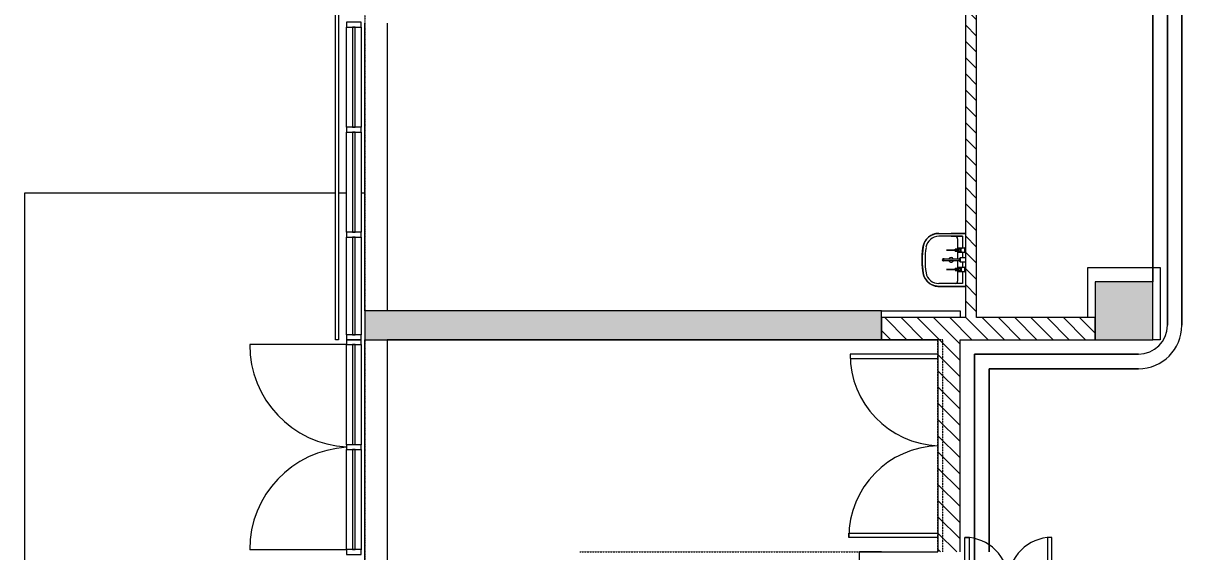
# Model space of a CAD drawing. Header units: millimetres. Extents: x -106145 to 154907, y -84585 to 152038.
# Drawn here: x -18156 to -6136, y -8535 to -3050 of the extents above; entities that cross this region are included whole.
import ezdxf

# ---------------------------------------------------------------- set-up
doc = ezdxf.new("R2010")
doc.units = ezdxf.units.MM
doc.linetypes.add('Cut Out Line _2_', pattern=[2, 1, -1])
doc.linetypes.add('Overhead', pattern=[3.96875, 2.38125, -1.5875])
for name, color, linetype, lineweight in [('A-ANNO-DIMS', 211, 'Continuous', 9), ('A-ANNO-DIMS-300', 211, 'Continuous', 9), ('A-DETL', 90, 'Continuous', 5), ('A-DOOR', 31, 'Continuous', 5), ('A-FLOR', 192, 'Continuous', 5), ('A-GLAZ', 151, 'Continuous', 5), ('A-GLAZ-CURT', 52, 'Continuous', 5), ('A-GLAZ-CWMG', 51, 'Continuous', 5), ('A-WALL', 113, 'Continuous', 5), ('A-WALL-PATT', 111, 'Continuous', 5), ('P-SANR-FIXT', 6, 'Continuous', 5), ('S-COLS', 52, 'Continuous', 5), ('S-STRS-MBND', 31, 'Overhead', 5)]:
    doc.layers.add(name, color=color, linetype=linetype, lineweight=lineweight)
doc.styles.add('RomanS', font='romans__.ttf', dxfattribs={"width": 0.8, "height": 1200})
doc.dimstyles.new('Diagonal_-_4_mm_RomanS_1', dxfattribs={"dimscale": 304.8, "dimtxt": 1219.023462, "dimasz": 1.476378, "dimexe": 0.984252, "dimexo": 0.0625, "dimgap": 0.19685, "dimtad": 1, "dimdec": 0, "dimzin": 0, "dimdsep": 46, "dimtxsty": 'RomanS', "dimblk1": 'OBLIQUE', "dimblk2": 'OBLIQUE', "dimsah": 1, "dimcen": 0.09, "dimdle": 2.362205, "dimazin": 0, "dimtfac": 1, "dimtdec": 4, "dimtix": 1, "dimtmove": 1, "dimatfit": 3, "dimfxl": 2.362205, "dimfxlon": 1, "dimtvp": 1, "dimtolj": 1, "dimtzin": 0, "dimarcsym": 2})
pattern_1 = [(315, (0, 0), (84.1895, 84.1895), [])]

# ---------------------------------------------------------------- blocks, each defined once
blk = doc.blocks.new('M_Double Door-Large Slit Vision Panel_Type B - 2_0_TYPE B-V47-Site Plan')
at = {"layer": 'A-DOOR', "color": 121, "lineweight": 9}
for p, q in [((-950, 121.35), (-950, 1046.35)), ((-950, 1046.35), (-905, 1046.35)), ((-905, 1046.35), (-905, 121.35)), ((950, 1032.95), (905, 1032.95)), ((905, 1032.95), (905, 121.35)), ((950, 121.35), (950, 1032.95))]:
    blk.add_line(p, q, dxfattribs=at)
at = {"layer": 'A-DOOR', "color": 41}
for centre, start, end in [((-950, 96.35), 1.520513, 90), ((950, 82.95), 90, 177.664493)]:
    blk.add_arc(centre, 950, start, end, dxfattribs=at)
blk = doc.blocks.new('M_Door-Passage-Double-Flush - SHD 1_0-11714148-Site Plan')
at = {"layer": 'A-DOOR', "color": 121, "lineweight": 9}
for p, q in [((-450, -63.85), (-450, -513.85)), ((-405, -513.85), (-405, -63.85)), ((405, -513.85), (405, -63.85)), ((450, -63.85), (450, -513.85)), ((-450, -513.85), (-405, -513.85)), ((450, -513.85), (405, -513.85))]:
    blk.add_line(p, q, dxfattribs=at)
at = {"layer": 'A-DOOR', "color": 41}
for centre, start, end in [((-450, -63.85), 270, 360), ((450, -63.85), 180, 270)]:
    blk.add_arc(centre, 450, start, end, dxfattribs=at)
blk = doc.blocks.new('glazing frame6 - glazing frame-10203910-Site Plan')
at = {"layer": 'A-GLAZ', "color": 53, "lineweight": 18}
for p, q in [((-14611, -2795), (-14841, -2795)), ((-14841, -2795), (-14841, -2870)), ((-14841, -2870), (-14611, -2870)), ((-14611, -14840), (-14841, -14840)), ((-14841, -14840), (-14841, -14915)), ((-14841, -14915), (-14611, -14915))]:
    blk.add_line(p, q, dxfattribs=at)
at = {"layer": 'A-GLAZ', "color": 61, "lineweight": 18}
for p, q in [((-14611, -2870), (-14611, -2795)), ((-14611, -14915), (-14611, -14840))]:
    blk.add_line(p, q, dxfattribs=at)
blk = doc.blocks.new('M_Door-Curtain-Wall-Double-Storefront1 - FGD2 - FIRE GLASS DOOR AS_ FACADE-12339914-Site Plan')
at = {"layer": 'A-DOOR', "color": 253}
for p, q in [((-1064, -75), (-1064, -1079)), ((1064, -75), (1064, -1079))]:
    blk.add_line(p, q, dxfattribs=at)
for centre, start, end in [((-1064, -16), 270, 356.7708), ((1064, -16), 183.2292, 270)]:
    blk.add_arc(centre, 1064, start, end, dxfattribs=at)
blk = doc.blocks.new('System Panel - Glazed-14899327-Site Plan')
at = {"layer": 'A-GLAZ-CURT', "color": 133, "lineweight": 9}
for p, q in [((519, 13), (-519, 13)), ((-519, 13), (-519, -13)), ((519, -13), (519, 13)), ((-519, -13), (519, -13))]:
    blk.add_line(p, q, dxfattribs=at)
blk = doc.blocks.new('Rectangular Mullion - 50 x 150mm-V52-Site Plan')
at = {"layer": 'A-GLAZ-CWMG', "color": 53, "lineweight": 18}
for p, q in [((-50, 75), (0, 75)), ((-50, -75), (-50, 75)), ((0, 75), (0, -75)), ((0, -75), (-50, -75))]:
    blk.add_line(p, q, dxfattribs=at)
blk = doc.blocks.new('Rectangular Mullion - 50 x 150mm-11319666-Site Plan')
at = {"layer": 'A-GLAZ-CWMG', "color": 253}
for p, q in [((-14801, -7424), (-14801, -6385)), ((-14651, -6385), (-14651, -7424))]:
    blk.add_line(p, q, dxfattribs=at)
blk = doc.blocks.new('Rectangular Mullion - 50 x 150mm-10192813-Site Plan')
at = {"layer": 'A-GLAZ-CWMG', "color": 53, "lineweight": 18}
for p, q in [((0, 75), (-50, 75)), ((-50, 75), (-50, -75)), ((0, -75), (0, 75)), ((-50, -75), (0, -75))]:
    blk.add_line(p, q, dxfattribs=at)
blk = doc.blocks.new('Rectangular Mullion - 50 x 150mm-V53-Site Plan')
at = {"layer": 'A-GLAZ-CWMG', "color": 53, "lineweight": 18}
for p, q in [((-25, 75), (25, 75)), ((-25, -75), (-25, 75)), ((25, 75), (25, -75)), ((25, -75), (-25, -75))]:
    blk.add_line(p, q, dxfattribs=at)
blk = doc.blocks.new('System Panel - Glazed-10195712-Site Plan')
at = {"layer": 'A-GLAZ-CURT', "color": 133, "lineweight": 9}
for p, q in [((520, 12.5), (-520, 12.5)), ((-520, 12.5), (-520, -12.5)), ((520, -12.5), (520, 12.5)), ((-520, -12.5), (520, -12.5))]:
    blk.add_line(p, q, dxfattribs=at)
blk = doc.blocks.new('System Panel - Glazed-10197988-Site Plan')
at = {"layer": 'A-GLAZ-CURT', "color": 133, "lineweight": 9}
for p, q in [((507.5, 12.5), (-507.5, 12.5)), ((-507.5, 12.5), (-507.5, -12.5)), ((507.5, -12.5), (507.5, 12.5)), ((-507.5, -12.5), (507.5, -12.5))]:
    blk.add_line(p, q, dxfattribs=at)
blk = doc.blocks.new('Rectangular Mullion - 50 x 150mm-10195707-Site Plan')
at = {"layer": 'A-GLAZ-CWMG', "color": 253}
for p, q in [((25199, 55940), (25199, 56980)), ((25349, 56980), (25349, 55940))]:
    blk.add_line(p, q, dxfattribs=at)
blk = doc.blocks.new('Rectangular Mullion - 50 x 150mm-10197984-Site Plan')
at = {"layer": 'A-GLAZ-CWMG', "color": 253}
for p, q in [((-14801, -6285), (-14801, -5270)), ((-14651, -5270), (-14651, -6285))]:
    blk.add_line(p, q, dxfattribs=at)
blk = doc.blocks.new('BASIN_handwash_Type_B - HYBA-010-V97-Site Plan')
at = {"layer": 'P-SANR-FIXT', "color": 41}
for p, q in [((-275, -500), (-275, -224)), ((-275, -224), (-275, -500)), ((-245, -470), (-245, -224)), ((245, -470), (245, -224)), ((275, -224), (275, -500)), ((275, -224), (275, -500)), ((-275, -351), (-275, -500)), ((-245, -470), (-245, -351)), ((245, -351), (245, -470)), ((275, -500), (275, -351)), ((-118, -470), (-245, -470)), ((-108, -418), (-220, -418)), ((-5, -418), (-90, -418)), ((-18, -470), (-79, -470)), ((92, -418), (7, -418)), ((81, -470), (21, -470)), ((220, -418), (110, -418)), ((245, -470), (120, -470))]:
    blk.add_line(p, q, dxfattribs=at)
at = {"layer": 'P-SANR-FIXT', "color": 41, "flags": 128}
for points in [[(-139, -62), (-145, -63), (-152, -64), (-158, -66), (-165, -68), (-171, -71), (-177, -73), (-183, -76), (-189, -79), (-194, -82), (-200, -86), (-205, -90), (-211, -93), (-216, -98), (-221, -102), (-226, -106), (-230, -111), (-235, -116), (-239, -121), (-243, -126), (-247, -132), (-250, -137), (-254, -143), (-257, -149), (-260, -155), (-262, -161), (-265, -167), (-267, -173), (-269, -180), (-271, -186), (-272, -192), (-273, -199), (-274, -205), (-275, -212), (-275, -219), (-275, -224)], [(-51, -52), (-65, -53), (-98, -56), (-131, -60), (-139, -62)], [(42, -51), (35, -51), (2, -50), (-31, -51), (-45, -51)], [(135, -61), (102, -56), (69, -53), (46, -51)], [(275, -224), (275, -217), (274, -211), (274, -204), (273, -198), (272, -191), (270, -185), (269, -178), (267, -172), (264, -166), (262, -160), (259, -154), (256, -148), (253, -142), (250, -136), (246, -131), (242, -126), (238, -120), (234, -115), (230, -110), (225, -106), (220, -101), (215, -97), (210, -93), (205, -89), (199, -85), (193, -82), (188, -79), (182, -76), (176, -73), (170, -70), (163, -68), (157, -66), (151, -64), (144, -63), (138, -61)]]:
    blk.add_lwpolyline(points, dxfattribs=at)
at = {"layer": 'P-SANR-FIXT', "color": 41}
for centre, radius, start, end in [((0, -351), 24.2, 107.5533, 254.5917), ((0, -351), 24.2, 291.7818, 66.0732), ((-220, -393), 25, 180, 270), ((220, -393), 25, 270, 0)]:
    blk.add_arc(centre, radius, start, end, dxfattribs=at)
for centre, major_axis, start_param, end_param in [((-110, -224), (165, 0), 1.748277, 3.141593), ((-110, -224), (-135, 0), 4.890944, 6.283185), ((0, -884), (834, 0), 1.40836, 1.738187), ((0, -884), (804, 0), 1.408166, 1.737991), ((110, -224), (135, 0), 0, 1.419404), ((110, -224), (165, 0), 0, 1.418341)]:
    blk.add_ellipse(centre, major_axis=major_axis, ratio=0.999048, start_param=start_param, end_param=end_param, dxfattribs=at)
for points, knots in [([(-275, -224), (-275, -218), (-274, -205), (-271, -189), (-268, -177), (-265, -168), (-262, -159), (-258, -150), (-253, -142), (-248, -134), (-242, -126), (-237, -118), (-230, -111), (-223, -104), (-216, -98), (-209, -92), (-201, -86), (-193, -81), (-184, -77), (-173, -71), (-158, -66), (-145, -63), (-139, -62)], [-1, -1, -1, -1, -0.916667, -0.833333, -0.791667, -0.75, -0.708333, -0.666667, -0.625, -0.583333, -0.541667, -0.5, -0.458333, -0.416667, -0.375, -0.333333, -0.291667, -0.25, -0.208333, -0.166667, -0.083333, 0, 0, 0, 0]), ([(-139, -62), (-124, -59), (-94, -55), (-33, -50), (29, -50), (89, -54), (120, -58), (135, -61)], [-1, -1, -1, -1, -0.833333, -0.666667, -0.333333, -0.166667, 0, 0, 0, 0]), ([(135, -61), (141, -62), (154, -65), (170, -70), (181, -75), (190, -80), (199, -85), (207, -90), (214, -96), (222, -103), (229, -109), (235, -117), (241, -124), (247, -132), (252, -140), (257, -149), (261, -158), (265, -167), (268, -176), (271, -189), (274, -204), (275, -217), (275, -224)], [-1, -1, -1, -1, -0.916667, -0.833333, -0.791667, -0.75, -0.708333, -0.666667, -0.625, -0.583333, -0.541667, -0.5, -0.458333, -0.416667, -0.375, -0.333333, -0.291667, -0.25, -0.208333, -0.166667, -0.083333, 0, 0, 0, 0])]:
    blk.add_open_spline(points, degree=3, knots=knots, dxfattribs=at)
blk = doc.blocks.new('TAPWARE_wall_mount_elbow_levers - HYTP-038-V98-Site Plan')
at = {"layer": 'P-SANR-FIXT'}
for p, q in [((-99, 242), (-101, 242)), ((-101, 237), (-101, 242)), ((-101, 242), (-101, 237)), ((-99, 242), (-101, 242)), ((-101, 237), (-101, 242)), ((-101, 242), (-101, 237)), ((-99, 237), (-99, 242)), ((-99, 242), (-99, 237)), ((-99, 237), (-99, 242)), ((-99, 242), (-99, 237)), ((-10, 276), (-10, 272)), ((10, 272), (10, 276)), ((101, 242), (99, 242)), ((99, 237), (99, 242)), ((99, 242), (99, 237)), ((101, 237), (101, 242)), ((101, 242), (101, 237)), ((-110, 126), (-120, 116)), ((-110, 150), (-110, 111)), ((-110, 150), (-110, 126)), ((-100, 150), (-109, 150)), ((-100, 150), (-109, 150)), ((-100, 126), (-109, 126)), ((-101, 213), (-101, 237)), ((-101, 213), (-101, 237)), ((-101, 195), (-101, 213)), ((-101, 213), (-101, 195)), ((-101, 195), (-101, 213)), ((-101, 213), (-101, 195)), ((-101, 152), (-101, 195)), ((-101, 152), (-101, 195)), ((-101, 134), (-101, 152)), ((-101, 134), (-101, 152)), ((-101, 151), (-101, 146)), ((-101, 151), (-101, 146)), ((-101, 134), (-99, 134)), ((-101, 134), (-99, 134)), ((-91, 150), (-100, 150)), ((-91, 150), (-100, 150)), ((-91, 126), (-100, 126)), ((-99, 237), (-99, 213)), ((-99, 237), (-99, 213)), ((-99, 195), (-99, 213)), ((-99, 213), (-99, 195)), ((-99, 195), (-99, 213)), ((-99, 213), (-99, 195)), ((-99, 195), (-99, 152)), ((-99, 195), (-99, 152)), ((-99, 152), (-99, 134)), ((-99, 152), (-99, 134)), ((-99, 146), (-99, 151)), ((-99, 146), (-99, 151)), ((-90, 111), (-90, 150)), ((-90, 126), (-90, 150)), ((-80, 116), (-90, 126)), ((-8, 220), (-8, 100)), ((7, 100), (7, 220)), ((90, 126), (80, 116)), ((90, 150), (90, 111)), ((90, 150), (90, 126)), ((91, 150), (100, 150)), ((91, 150), (100, 150)), ((91, 126), (100, 126)), ((99, 213), (99, 237)), ((99, 195), (99, 213)), ((99, 213), (99, 195)), ((99, 152), (99, 195)), ((99, 134), (99, 152)), ((99, 151), (99, 146)), ((99, 134), (101, 134)), ((100, 150), (109, 150)), ((100, 150), (109, 150)), ((100, 126), (109, 126)), ((101, 237), (101, 213)), ((101, 195), (101, 213)), ((101, 213), (101, 195)), ((101, 195), (101, 152)), ((101, 152), (101, 134)), ((101, 146), (101, 151)), ((110, 111), (110, 150)), ((110, 126), (110, 150)), ((120, 116), (110, 126)), ((-124, 50), (-124, 45)), ((-124, 50), (-76, 50)), ((-121, 50), (-124, 50)), ((-120, 116), (-120, 91)), ((-110, 111), (-120, 101)), ((-120, 101), (-120, 46)), ((-100, 101), (-120, 101)), ((-120, 91), (-110, 81)), ((-100, 91), (-120, 91)), ((-100, 46), (-120, 46)), ((-100, 116), (-114, 116)), ((-86, 116), (-100, 116)), ((-80, 101), (-100, 101)), ((-80, 91), (-100, 91)), ((-80, 46), (-100, 46)), ((-80, 101), (-90, 111)), ((-90, 81), (-80, 91)), ((-80, 91), (-80, 116)), ((-80, 46), (-80, 101)), ((-76, 50), (-79, 50)), ((-76, 45), (-76, 50)), ((-10, 110), (-20, 100)), ((-20, 100), (-20, 45)), ((0, 100), (-20, 100)), ((0, 110), (-9, 110)), ((9, 110), (0, 110)), ((20, 100), (0, 100)), ((20, 100), (10, 110)), ((20, 45), (20, 100)), ((76, 50), (76, 45)), ((76, 50), (124, 50)), ((79, 50), (76, 50)), ((80, 116), (80, 91)), ((90, 111), (80, 101)), ((80, 101), (80, 46)), ((80, 101), (100, 101)), ((80, 91), (90, 81)), ((80, 91), (100, 91)), ((80, 46), (100, 46)), ((86, 116), (100, 116)), ((100, 116), (114, 116)), ((100, 101), (120, 101)), ((100, 91), (120, 91)), ((100, 46), (120, 46)), ((120, 101), (110, 111)), ((110, 81), (120, 91)), ((120, 91), (120, 116)), ((120, 46), (120, 101)), ((124, 50), (121, 50)), ((124, 45), (124, 50))]:
    blk.add_line(p, q, dxfattribs=at)
at = {"layer": 'P-SANR-FIXT', "flags": 128}
for points in [[(-8, 272), (-8, 271), (-8, 271), (-8, 270), (-8, 269), (-8, 268), (-8, 267), (-8, 266), (-8, 265), (-8, 264), (-8, 262), (-8, 261), (-8, 260), (-8, 258), (-8, 257), (-8, 255), (-8, 254), (-8, 252), (-8, 250), (-8, 248), (-8, 247), (-8, 245), (-8, 243), (-8, 241), (-8, 239), (-8, 237), (-8, 235), (-8, 233), (-8, 231), (-8, 229), (-8, 226), (-8, 224), (-8, 222), (-8, 220)], [(7, 220), (7, 222), (7, 224), (7, 227), (7, 229), (7, 231), (7, 233), (7, 235), (7, 237), (7, 239), (7, 241), (7, 243), (7, 245), (7, 247), (7, 248), (7, 250), (7, 252), (7, 254), (7, 255), (7, 257), (7, 258), (7, 260), (7, 261), (7, 263), (7, 264), (7, 265), (7, 266), (7, 267), (7, 268), (7, 269), (7, 270), (7, 271), (7, 271), (7, 272)], [(-109, 150), (-109, 150), (-108, 151), (-108, 151), (-107, 151), (-107, 152), (-106, 152), (-105, 152), (-105, 152), (-104, 153), (-104, 153), (-103, 153), (-103, 153), (-102, 154), (-101, 154), (-101, 154)], [(-109, 150), (-109, 150), (-108, 151), (-108, 151), (-107, 151), (-107, 152), (-106, 152), (-105, 152), (-105, 152), (-104, 153), (-104, 153), (-103, 153), (-103, 153), (-102, 154), (-101, 154), (-101, 154)], [(-99, 154), (-98, 154), (-98, 153), (-97, 153), (-96, 153), (-96, 153), (-95, 153), (-95, 152), (-94, 152), (-94, 152), (-93, 151), (-93, 151), (-92, 151), (-92, 150), (-91, 150), (-91, 150)], [(-99, 154), (-98, 154), (-98, 153), (-97, 153), (-96, 153), (-96, 153), (-95, 153), (-95, 152), (-94, 152), (-94, 152), (-93, 151), (-93, 151), (-92, 151), (-92, 150), (-91, 150), (-91, 150)], [(91, 150), (91, 150), (92, 151), (92, 151), (93, 151), (93, 152), (94, 152), (95, 152), (95, 152), (96, 153), (96, 153), (97, 153), (97, 153), (98, 154), (99, 154), (99, 154)], [(91, 150), (91, 150), (92, 151), (92, 151), (93, 151), (93, 152), (94, 152), (95, 152), (95, 152), (96, 153), (96, 153), (97, 153), (97, 153), (98, 154), (99, 154), (99, 154)], [(101, 154), (102, 154), (102, 153), (103, 153), (104, 153), (104, 153), (105, 153), (105, 152), (106, 152), (106, 152), (107, 151), (107, 151), (108, 151), (108, 150), (109, 150), (109, 150)], [(101, 154), (102, 154), (102, 153), (103, 153), (104, 153), (104, 153), (105, 153), (105, 152), (106, 152), (106, 152), (107, 151), (107, 151), (108, 151), (108, 150), (109, 150), (109, 150)]]:
    blk.add_lwpolyline(points, dxfattribs=at)
at = {"layer": 'P-SANR-FIXT'}
for centre, major_axis, start_param, end_param in [((0, 276), (-10, 0), 3.141593, 6.283185), ((0, 272), (10, 0), 0, 3.141593), ((0, 276), (10, 0), 3.141593, 3.403392), ((0, 272), (10, 0), 3.141593, 4.18879), ((0, 272), (-7.5, 0), 3.141593, 6.283185), ((0, 272), (7.5, 0), 3.141593, 4.18879), ((0, 272), (10, 0), 5.235988, 6.283185), ((0, 272), (-7.5, 0), 2.356194, 3.141593), ((0, 276), (-10, 0), 2.879793, 3.141593)]:
    blk.add_ellipse(centre, major_axis=major_axis, ratio=0.968067, start_param=start_param, end_param=end_param, dxfattribs=at)
blk = doc.blocks.new('MM-HOSPITAL A _ B BLOCK-2022_11_05_CENTRAL_rvt-1-Site Plan')
at = {"layer": 'A-WALL-PATT'}
h = blk.add_hatch(dxfattribs=at)
h.set_pattern_fill('FP_19', color=90, style=0, pattern_type=2)
h.set_pattern_definition(pattern_1)
h.paths.add_polyline_path([(-8266, -6105), (-8266, -1035), (-8381, -1035), (-8381, -6105)], flags=0)
blk.add_hatch(color=254, dxfattribs=at).paths.add_polyline_path([(-14611, -6335), (-9251, -6335), (-9251, -6035), (-14611, -6035)], flags=0)
h = blk.add_hatch(dxfattribs=at)
h.set_pattern_fill('FP_19', color=90, style=0, pattern_type=2)
h.set_pattern_definition(pattern_1)
h.paths.add_polyline_path([(-8436, -6335), (-7036, -6335), (-7036, -6105), (-9251, -6105), (-9251, -6335), (-8595, -6335)], flags=0)
h = blk.add_hatch(dxfattribs=at)
h.set_pattern_fill('FP_19', color=90, style=0, pattern_type=2)
h.set_pattern_definition(pattern_1)
h.paths.add_polyline_path([(-8436, -8535), (-8436, -6335), (-8666, -6335), (-8666, -8535), (-8595, -8535)], flags=0)
at = {"layer": 'S-COLS'}
blk.add_hatch(color=256, dxfattribs=at).paths.add_polyline_path([(-6494, -6335), (-6436, -6335), (-6436, -5735), (-7036, -5735), (-7036, -6335)], flags=0)
at = {"layer": 'A-FLOR', "color": 41}
for p, q in [((-6436, -5735), (-6436, -1070)), ((-6436, -1070), (-6436, -5735)), ((-6286, -1070), (-6286, -6185)), ((-6286, -6185), (-6286, -1070)), ((-6136, -6185), (-6136, -1070)), ((-6136, -1070), (-6136, -6185)), ((-9251, -6035), (-8436, -6035)), ((-8436, -6035), (-8436, -6105)), ((-6586, -6485), (-8286, -6485)), ((-8286, -6485), (-8286, -8685)), ((-8286, -8685), (-8286, -6485)), ((-8286, -6485), (-6586, -6485)), ((-8136, -8535), (-8136, -6635)), ((-8136, -6635), (-6586, -6635)), ((-6586, -6635), (-8136, -6635)), ((-8136, -6635), (-8136, -8535))]:
    blk.add_line(p, q, dxfattribs=at)
at = {"layer": 'A-FLOR', "color": 253}
for p, q in [((-14916, -4815), (-18141, -4815)), ((-18141, -4815), (-18141, -12415)), ((-14801, -4815), (-14886, -4815)), ((-14611, -4815), (-14651, -4815))]:
    blk.add_line(p, q, dxfattribs=at)
at = {"layer": 'A-FLOR', "color": 41}
for radius, end in [(450, 0), (300, 360), (450, 360), (300, 0)]:
    blk.add_arc((-6586, -6185), radius, 270, end, dxfattribs=at)
at = {"layer": 'A-WALL', "color": 253}
for p, q in [((-14916, -6335), (-14916, 1130)), ((-14886, 1130), (-14886, -6335)), ((-14886, -6335), (-14916, -6335))]:
    blk.add_line(p, q, dxfattribs=at)
at = {"layer": 'A-WALL', "color": 61, "lineweight": 18}
for p, q in [((-8381, -1035), (-8381, -6105)), ((-8266, -6105), (-8266, -1035)), ((-9251, -6035), (-14611, -6035)), ((-14611, -6035), (-14611, -6335)), ((-9251, -6105), (-9251, -6035)), ((-8381, -6105), (-9251, -6105)), ((-7036, -6105), (-8266, -6105)), ((-7036, -6335), (-7036, -6105)), ((-14611, -6335), (-9251, -6335)), ((-9251, -6335), (-8666, -6335)), ((-8666, -6335), (-8666, -8535)), ((-8436, -6335), (-7036, -6335)), ((-8436, -8535), (-8436, -6335))]:
    blk.add_line(p, q, dxfattribs=at)
at = {"layer": 'A-WALL', "color": 41}
for p, q in [((-14611, -6035), (-14611, -3050)), ((-14381, -3050), (-14381, -6035)), ((-9251, -6335), (-9251, -6105)), ((-9251, -6105), (-9251, -6335)), ((-14611, -10840), (-14611, -6335)), ((-14381, -6335), (-14381, -9901)), ((-9481, -14035), (-9481, -8535)), ((-9251, -8535), (-9481, -8535))]:
    blk.add_line(p, q, dxfattribs=at)
at = {"layer": 'S-COLS', "color": 41}
for p, q in [((-7111, -6105), (-7111, -5585)), ((-7111, -5585), (-6361, -5585)), ((-6361, -5585), (-6361, -6335)), ((-6436, -5735), (-7036, -5735)), ((-7036, -5735), (-7036, -6335)), ((-6436, -6335), (-6436, -5735)), ((-7036, -6335), (-6436, -6335)), ((-6361, -6335), (-6436, -6335))]:
    blk.add_line(p, q, dxfattribs=at)
at = {"layer": 'S-STRS-MBND', "color": 41}
for p, q in [((-14381, -6335), (-14381, -8535)), ((-8666, -6335), (-14381, -6335)), ((-14381, -6335), (-14381, -8535)), ((-8666, -6335), (-14381, -6335)), ((-14381, -6335), (-14381, -8535)), ((-8666, -6335), (-14381, -6335)), ((-14381, -6335), (-14381, -8535)), ((-8666, -6335), (-14381, -6335)), ((-14381, -6335), (-14381, -8535)), ((-8666, -6335), (-14381, -6335)), ((-14381, -6335), (-14381, -8535)), ((-8616, -6335), (-14381, -6335)), ((-8666, -8535), (-8666, -6335)), ((-8666, -8535), (-8666, -6335)), ((-8666, -8535), (-8666, -6335)), ((-8666, -8535), (-8666, -6335)), ((-8666, -8535), (-8666, -6335)), ((-8616, -8535), (-8616, -6335)), ((-12381, -8535), (-8666, -8535)), ((-12381, -8535), (-11481, -8535)), ((-12381, -8535), (-11481, -8535)), ((-12381, -8535), (-11481, -8535)), ((-9481, -8535), (-8666, -8535)), ((-9481, -8535), (-8666, -8535)), ((-9481, -8535), (-8666, -8535))]:
    blk.add_line(p, q, dxfattribs=at)
at = {"color": 253, "lineweight": 5}
for name, p in [('glazing frame6 - glazing frame-10203910-Site Plan', (0, 4000)), ('Rectangular Mullion - 50 x 150mm-10195707-Site Plan', (-40000, -60070)), ('Rectangular Mullion - 50 x 150mm-10195707-Site Plan', (-40000, -61160)), ('Rectangular Mullion - 50 x 150mm-10197984-Site Plan', (0, 0)), ('Rectangular Mullion - 50 x 150mm-11319666-Site Plan', (0, 0)), ('Rectangular Mullion - 50 x 150mm-11319666-Site Plan', (0, -1089))]:
    blk.add_blockref(name, p, dxfattribs=at)
at = {"color": 253, "lineweight": 5, "extrusion": (0, 0, -1)}
for name, p, rotation in [('Rectangular Mullion - 50 x 150mm-V53-Site Plan', (14726, -3065), 270.0000000000001), ('Rectangular Mullion - 50 x 150mm-V53-Site Plan', (14726, -4155), 270.0000000000001), ('Rectangular Mullion - 50 x 150mm-V53-Site Plan', (14726, -5245), 270.0000000000001), ('Rectangular Mullion - 50 x 150mm-V52-Site Plan', (14726, -6335), 270.0000000000001), ('Rectangular Mullion - 50 x 150mm-V53-Site Plan', (14726, -7449), 270.0000000000002), ('Rectangular Mullion - 50 x 150mm-V52-Site Plan', (14726, -8562), 270.0000000000002)]:
    blk.add_blockref(name, p, dxfattribs=dict(at, rotation=rotation))
at = {"color": 253, "lineweight": 5}
for name, p, rotation in [('System Panel - Glazed-10195712-Site Plan', (-14726, -3610), 269.9999999999999), ('System Panel - Glazed-10195712-Site Plan', (-14726, -4700), 269.9999999999999), ('System Panel - Glazed-10197988-Site Plan', (-14726, -5777), 269.9999999999999), ('BASIN_handwash_Type_B - HYBA-010-V97-Site Plan', (-8881, -5506), 89.99999999997699), ('TAPWARE_wall_mount_elbow_levers - HYTP-038-V98-Site Plan', (-8336, -5505), 89.99999755268699), ('Rectangular Mullion - 50 x 150mm-10192813-Site Plan', (-14726, -6335), 89.99999999999973), ('M_Door-Curtain-Wall-Double-Storefront1 - FGD2 - FIRE GLASS DOOR AS_ FACADE-12339914-Site Plan', (-14726, -7449), 269.9999999999997), ('System Panel - Glazed-14899327-Site Plan', (-14726, -6904), 269.9999999999997), ('M_Double Door-Large Slit Vision Panel_Type B - 2_0_TYPE B-V47-Site Plan', (-8545, -7435), 90), ('System Panel - Glazed-14899327-Site Plan', (-14726, -7993), 269.9999999999997), ('M_Door-Passage-Double-Flush - SHD 1_0-11714148-Site Plan', (-7936, -8899), 180)]:
    blk.add_blockref(name, p, dxfattribs=dict(at, rotation=rotation))
blk = doc.blocks.new('DIMBLOCK6-Site Plan')
at = {"layer": 'A-ANNO-DIMS-300', "transparency": 16777216}
for p, q in [((-16667, -35004), (-16667, -13545)), ((-11666, -14265), (-16967, -14265)), ((-16667, -14265), (-11666, -14265)), ((-17387, -34284), (-16367, -34284)), ((-16667, -34284), (-17387, -34284))]:
    blk.add_line(p, q, dxfattribs=at)
at = {"layer": 'A-ANNO-DIMS-300', "lineweight": 35, "transparency": 16777216}
for p, q in [((-16667, -14265), (-16892, -14040)), ((-16667, -14265), (-16442, -14490)), ((-16667, -34284), (-16892, -34059)), ((-16667, -34284), (-16442, -34509))]:
    blk.add_line(p, q, dxfattribs=at)
at = {"layer": 'A-ANNO-DIMS-300', "transparency": 16777216}
blk.add_ellipse((-16667, -7684), major_axis=(0, 16591), ratio=0.611088, start_param=1.570796, end_param=3.141593, dxfattribs=at)
at = {"layer": 'A-ANNO-DIMS-300', "color": 0, "transparency": 16777216, "char_height": 1200, "attachment_point": 1, "rotation": 90, "line_spacing_factor": 0.983083, "style": 'RomanS'}
for s, insert, width in [('FROM FACE OF COL. AA-2', (-26453, -15519), 24231.04), ('20019', (-28419, -7684), 5426.62)]:
    blk.add_mtext(s, dxfattribs=dict(at, insert=insert, width=width))
blk = doc.blocks.new('_Oblique')
at = {"color": 0, "linetype": 'ByBlock', "lineweight": -2}
blk.add_line((-0.5, -0.5), (0.5, 0.5), dxfattribs=at)

msp = doc.modelspace()

# ---------------------------------------------------------------- block references
at = {"lineweight": 5}
msp.add_blockref('MM-HOSPITAL A _ B BLOCK-2022_11_05_CENTRAL_rvt-1-Site Plan', (0, 0), dxfattribs=at)

# ---------------------------------------------------------------- next in the draw order: linework, layer by layer
at = {"layer": 'A-DETL', "linetype": 'Cut Out Line _2_'}
msp.add_line((-14611.25, 65735.05), (-14611.25, -14264.95), dxfattribs=at)

# ---------------------------------------------------------------- next in the draw order: dimensions: what is measured, and where the dimension line sits
at = {"layer": 'A-ANNO-DIMS'}
dim = msp.add_linear_dim(base=(-16667.42, -14264.95), p1=(-17387.42, -34284.12), p2=(-11665.59, -14264.95), angle=90, text='<>\\XFROM FACE OF COL. AA-2', dimstyle='Diagonal_-_4_mm_RomanS_1', override={"dimpost": '<>', "dimfxl": 20820.819424}, dxfattribs=at)
dim.commit()
dim.dimension.update_dxf_attribs({"geometry": 'DIMBLOCK6-Site Plan', "text_midpoint": (-26818.83, -7683.61), "dimtype": 160, "text_rotation": 90})

doc.saveas('drawing.dxf')
